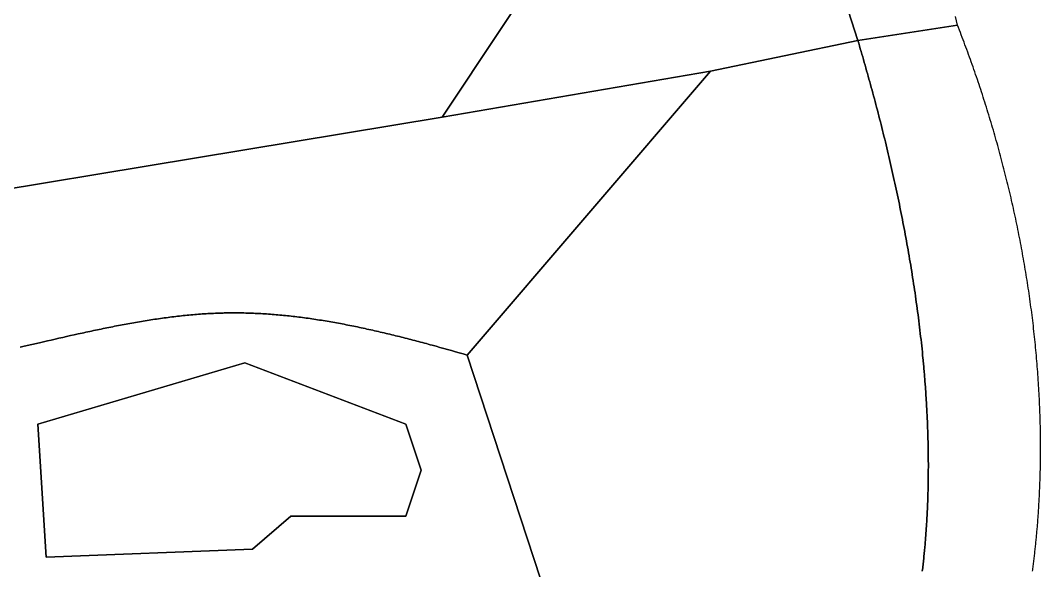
# Model space of a CAD drawing. Header units: millimetres. Extents: x -97041 to 275168, y -12500 to 263793.
# Drawn here: x 236055 to 275168, y 18718 to 39791 of the extents above; entities that cross this region are included whole.
import ezdxf

# ---------------------------------------------------------------- set-up
doc = ezdxf.new("R2010")
doc.units = ezdxf.units.MM
doc.layers.add('CLOSED_AREAS', color=7, linetype='Continuous')
doc.layers.add('REGION_HOLES', color=7, linetype='Continuous')

msp = doc.modelspace()

# ---------------------------------------------------------------- linework, layer by layer
at = {"layer": 'CLOSED_AREAS'}
for points in [[(265519.947, 47245.429), (259056.864, 46364.099), (252226.56, 36081.922), (262508.738, 37844.581), (268163.935, 39019.687)], [(246424.474, 20805.544), (250831.122, 20805.544), (251418.675, 22568.203), (250831.122, 24330.862), (244661.815, 26681.074), (236729.85, 24330.862), (237039.049, 19230.33), (244959.246, 19535.632)]]:
    msp.add_lwpolyline(points, close=True, dxfattribs=at)
for points in [[(265519.947, 47245.429), (268163.935, 39019.687), (271983.03, 39607.24), (271943.873, 39775.875), (271904.579, 39944.495)], [(223803.684, 31381.498), (252226.56, 36081.922), (259056.864, 46364.099)], [(274859.259, 18701.341), (274866.083, 18752.061), (274872.829, 18802.8), (274879.496, 18853.556), (274886.084, 18904.329), (274892.594, 18955.12), (274899.025, 19005.927), (274905.378, 19056.752), (274911.652, 19107.594), (274917.848, 19158.452), (274923.966, 19209.327), (274930.006, 19260.218), (274935.968, 19311.126), (274941.853, 19362.049), (274947.659, 19412.989), (274953.388, 19463.945), (274959.039, 19514.917), (274964.612, 19565.904), (274970.108, 19616.906), (274975.527, 19667.924), (274980.869, 19718.957), (274986.133, 19770.006), (274991.32, 19821.069), (274996.431, 19872.147), (275001.464, 19923.24), (275006.421, 19974.347), (275011.3, 20025.469), (275016.104, 20076.605), (275020.83, 20127.755), (275025.48, 20178.919), (275030.054, 20230.097), (275034.552, 20281.288), (275038.973, 20332.493), (275043.318, 20383.712), (275047.588, 20434.944), (275051.781, 20486.189), (275055.898, 20537.447), (275059.94, 20588.718), (275063.906, 20640.002), (275067.797, 20691.298), (275071.612, 20742.607), (275075.351, 20793.928), (275079.016, 20845.262), (275082.605, 20896.607), (275086.119, 20947.965), (275089.558, 20999.334), (275092.922, 21050.715), (275096.211, 21102.108), (275099.425, 21153.511), (275102.565, 21204.927), (275105.63, 21256.353), (275111.536, 21359.238), (275117.145, 21462.166), (275122.458, 21565.136), (275127.475, 21668.147), (275132.196, 21771.197), (275136.623, 21874.286), (275140.756, 21977.412), (275144.596, 22080.574), (275148.144, 22183.771), (275151.4, 22287.003), (275154.365, 22390.268), (275157.04, 22493.564), (275159.425, 22596.891), (275161.522, 22700.248), (275163.33, 22803.634), (275164.851, 22907.047), (275166.085, 23010.487), (275167.033, 23113.952), (275167.696, 23217.442), (275168.074, 23320.954), (275168.169, 23424.489), (275167.98, 23528.044), (275167.509, 23631.62), (275166.756, 23735.214), (275165.722, 23838.826), (275164.407, 23942.455), (275162.813, 24046.099), (275160.94, 24149.757), (275158.789, 24253.429), (275156.36, 24357.113), (275153.655, 24460.809), (275150.673, 24564.514), (275147.416, 24668.228), (275143.885, 24771.951), (275140.079, 24875.68), (275136, 24979.414), (275131.649, 25083.154), (275127.025, 25186.896), (275122.131, 25290.642), (275116.966, 25394.388), (275111.531, 25498.135), (275105.828, 25601.881), (275099.856, 25705.625), (275093.617, 25809.366), (275087.11, 25913.102), (275080.338, 26016.834), (275073.3, 26120.559), (275065.997, 26224.277), (275058.43, 26327.986), (275050.6, 26431.686), (275042.507, 26535.375), (275034.152, 26639.052), (275025.536, 26742.716), (275016.66, 26846.366), (275007.524, 26950.001), (274998.128, 27053.62), (274988.475, 27157.222), (274978.563, 27260.806), (274968.395, 27364.37), (274957.97, 27467.913), (274947.29, 27571.435), (274936.355, 27674.934), (274925.165, 27778.409), (274913.723, 27881.86), (274902.027, 27985.284), (274890.08, 28088.681), (274877.881, 28192.05), (274865.432, 28295.39), (274852.733, 28398.7), (274839.784, 28501.978), (274826.588, 28605.223), (274813.143, 28708.435), (274799.451, 28811.612), (274785.513, 28914.753), (274771.33, 29017.857), (274756.901, 29120.923), (274742.228, 29223.951), (274727.312, 29326.938), (274712.153, 29429.883), (274696.752, 29532.786), (274681.109, 29635.646), (274665.226, 29738.461), (274649.102, 29841.231), (274632.74, 29943.954), (274616.139, 30046.629), (274599.3, 30149.255), (274582.224, 30251.83), (274564.911, 30354.355), (274547.363, 30456.828), (274529.579, 30559.247), (274511.562, 30661.612), (274493.311, 30763.921), (274474.826, 30866.174), (274456.11, 30968.369), (274437.162, 31070.505), (274417.984, 31172.582), (274398.575, 31274.597), (274378.937, 31376.55), (274359.071, 31478.44), (274338.976, 31580.266), (274318.654, 31682.027), (274298.106, 31783.721), (274277.332, 31885.348), (274256.333, 31986.906), (274235.109, 32088.394), (274213.662, 32189.812), (274191.992, 32291.157), (274170.099, 32392.43), (274147.985, 32493.628), (274125.65, 32594.752), (274103.095, 32695.799), (274080.32, 32796.769), (274057.327, 32897.66), (274034.116, 32998.472), (274010.687, 33099.203), (273987.042, 33199.852), (273963.181, 33300.419), (273939.104, 33400.901), (273914.814, 33501.299), (273890.309, 33601.611), (273865.591, 33701.835), (273840.661, 33801.971), (273815.52, 33902.018), (273790.167, 34001.974), (273764.604, 34101.839), (273738.832, 34201.611), (273712.851, 34301.289), (273686.661, 34400.872), (273660.265, 34500.36), (273633.661, 34599.75), (273606.852, 34699.042), (273579.837, 34798.235), (273552.618, 34897.328), (273525.195, 34996.319), (273497.569, 35095.208), (273469.74, 35193.994), (273441.71, 35292.674), (273413.479, 35391.249), (273385.047, 35489.717), (273356.415, 35588.077), (273327.585, 35686.328), (273298.557, 35784.469), (273269.331, 35882.498), (273239.908, 35980.416), (273210.289, 36078.22), (273180.475, 36175.909), (273150.467, 36273.483), (273120.264, 36370.94), (273089.868, 36468.279), (273059.279, 36565.499), (273028.499, 36662.6), (272997.528, 36759.579), (272966.366, 36856.436), (272935.014, 36953.17), (272903.474, 37049.779), (272871.745, 37146.263), (272839.829, 37242.621), (272807.725, 37338.851), (272775.436, 37434.952), (272742.961, 37530.924), (272710.302, 37626.764), (272677.458, 37722.473), (272644.431, 37818.048), (272611.221, 37913.489), (272577.83, 38008.795), (272544.257, 38103.965), (272510.504, 38198.997), (272476.571, 38293.89), (272442.459, 38388.644), (272408.169, 38483.257), (272373.701, 38577.729), (272339.056, 38672.057), (272304.235, 38766.242), (272269.238, 38860.281), (272234.066, 38954.174), (272198.721, 39047.92), (272163.202, 39141.517), (272127.51, 39234.965), (272091.646, 39328.262), (272055.611, 39421.408), (272019.405, 39514.401), (271983.03, 39607.24), (268163.935, 39019.687), (268194.802, 38916.056), (268225.603, 38812.154), (268256.335, 38707.985), (268286.996, 38603.549), (268317.585, 38498.85), (268348.099, 38393.89), (268378.536, 38288.671), (268408.894, 38183.194), (268439.17, 38077.464), (268469.363, 37971.481), (268499.47, 37865.248), (268529.489, 37758.768), (268559.418, 37652.042), (268589.254, 37545.073), (268618.996, 37437.863), (268648.641, 37330.415), (268678.187, 37222.73), (268707.632, 37114.811), (268736.974, 37006.66), (268766.21, 36898.28), (268795.339, 36789.673), (268824.357, 36680.84), (268853.264, 36571.785), (268882.057, 36462.509), (268910.733, 36353.015), (268939.291, 36243.306), (268967.727, 36133.382), (268996.041, 36023.248), (269024.23, 35912.904), (269052.292, 35802.353), (269080.224, 35691.598), (269108.024, 35580.64), (269135.69, 35469.482), (269163.221, 35358.127), (269190.613, 35246.576), (269217.864, 35134.832), (269244.974, 35022.897), (269271.938, 34910.773), (269298.755, 34798.463), (269325.424, 34685.969), (269351.94, 34573.293), (269378.304, 34460.437), (269404.511, 34347.404), (269430.561, 34234.196), (269456.451, 34120.815), (269482.178, 34007.263), (269507.741, 33893.543), (269533.137, 33779.657), (269558.365, 33665.608), (269583.422, 33551.397), (269608.305, 33437.027), (269633.013, 33322.5), (269657.543, 33207.818), (269681.894, 33092.984), (269706.063, 32978), (269730.047, 32862.867), (269753.846, 32747.59), (269777.456, 32632.169), (269800.875, 32516.607), (269824.101, 32400.906), (269847.133, 32285.069), (269869.967, 32169.097), (269892.601, 32052.994), (269915.035, 31936.761), (269937.264, 31820.4), (269959.287, 31703.915), (269981.103, 31587.306), (270002.708, 31470.577), (270024.1, 31353.729), (270045.278, 31236.766), (270066.239, 31119.688), (270086.981, 31002.499), (270107.502, 30885.201), (270127.799, 30767.796), (270147.871, 30650.286), (270167.714, 30532.674), (270187.328, 30414.961), (270206.71, 30297.15), (270225.857, 30179.244), (270244.768, 30061.245), (270263.44, 29943.154), (270281.871, 29824.974), (270300.06, 29706.708), (270318.002, 29588.358), (270335.698, 29469.925), (270353.144, 29351.413), (270370.338, 29232.824), (270387.278, 29114.159), (270403.961, 28995.421), (270420.387, 28876.612), (270436.552, 28757.735), (270452.454, 28638.792), (270468.091, 28519.785), (270483.461, 28400.716), (270498.562, 28281.588), (270513.391, 28162.403), (270527.946, 28043.163), (270542.226, 27923.871), (270556.228, 27804.528), (270569.949, 27685.137), (270583.389, 27565.701), (270596.543, 27446.221), (270609.411, 27326.7), (270621.99, 27207.139), (270634.277, 27087.543), (270646.272, 26967.912), (270657.971, 26848.248), (270663.708, 26788.405), (270669.372, 26728.555), (270674.96, 26668.698), (270680.473, 26608.835), (270685.91, 26548.965), (270691.272, 26489.089), (270696.558, 26429.207), (270701.767, 26369.32), (270706.9, 26309.427), (270711.956, 26249.53), (270716.934, 26189.628), (270721.836, 26129.722), (270726.659, 26069.811), (270731.405, 26009.897), (270736.072, 25949.98), (270740.661, 25890.059), (270745.171, 25830.135), (270749.602, 25770.209), (270753.954, 25710.28), (270758.226, 25650.349), (270762.418, 25590.416), (270766.53, 25530.482), (270770.561, 25470.547), (270774.512, 25410.611), (270778.382, 25350.674), (270782.17, 25290.736), (270785.878, 25230.799), (270789.503, 25170.862), (270793.046, 25110.925), (270796.507, 25050.989), (270799.885, 24991.054), (270803.181, 24931.12), (270806.393, 24871.188), (270809.522, 24811.258), (270812.567, 24751.33), (270815.528, 24691.405), (270818.405, 24631.482), (270821.197, 24571.563), (270823.904, 24511.646), (270826.527, 24451.734), (270829.064, 24391.825), (270831.516, 24331.92), (270833.881, 24272.02), (270836.161, 24212.124), (270838.354, 24152.234), (270840.46, 24092.349), (270842.479, 24032.469), (270844.411, 23972.595), (270846.256, 23912.728), (270848.012, 23852.867), (270849.681, 23793.012), (270851.261, 23733.165), (270852.753, 23673.325), (270854.156, 23613.492), (270855.469, 23553.667), (270856.694, 23493.851), (270857.828, 23434.043), (270858.873, 23374.243), (270859.827, 23314.453), (270860.691, 23254.671), (270861.463, 23194.9), (270862.145, 23135.138), (270862.736, 23075.386), (270863.234, 23015.645), (270863.641, 22955.915), (270863.956, 22896.195), (270864.178, 22836.487), (270864.308, 22776.79), (270864.345, 22717.105), (270864.288, 22657.432), (270864.138, 22597.771), (270863.894, 22538.124), (270863.556, 22478.489), (270863.123, 22418.867), (270862.596, 22359.259), (270861.974, 22299.665), (270861.257, 22240.085), (270860.444, 22180.519), (270859.536, 22120.968), (270858.532, 22061.432), (270857.431, 22001.911), (270856.234, 21942.405), (270854.94, 21882.916), (270853.549, 21823.442), (270852.061, 21763.985), (270850.475, 21704.544), (270848.791, 21645.121), (270847.009, 21585.714), (270845.128, 21526.325), (270843.149, 21466.954), (270841.071, 21407.601), (270838.893, 21348.266), (270836.616, 21288.95), (270834.239, 21229.653), (270831.762, 21170.375), (270829.185, 21111.117), (270826.507, 21051.878), (270823.728, 20992.659), (270820.848, 20933.461), (270817.867, 20874.283), (270814.783, 20815.127), (270811.598, 20755.991), (270808.311, 20696.877), (270804.921, 20637.784), (270801.428, 20578.714), (270797.832, 20519.666), (270794.132, 20460.64), (270790.329, 20401.638), (270786.422, 20342.658), (270782.411, 20283.703), (270778.296, 20224.77), (270774.076, 20165.862), (270769.75, 20106.978), (270765.32, 20048.119), (270760.784, 19989.285), (270756.142, 19930.475), (270751.394, 19871.691), (270746.539, 19812.933), (270741.578, 19754.201), (270736.51, 19695.495), (270731.335, 19636.816), (270726.053, 19578.164), (270720.662, 19519.539), (270715.164, 19460.941), (270709.557, 19402.371), (270703.842, 19343.829), (270698.018, 19285.315), (270692.085, 19226.83), (270686.043, 19168.373), (270679.891, 19109.946), (270673.629, 19051.548), (270667.256, 18993.18), (270660.774, 18934.842), (270654.18, 18876.534), (270647.476, 18818.256), (270640.66, 18760.01), (270633.733, 18701.794)], [(270633.733, 18701.794), (270640.66, 18760.01), (270647.476, 18818.256), (270654.18, 18876.534), (270660.774, 18934.842), (270667.256, 18993.18), (270673.629, 19051.548), (270679.891, 19109.946), (270686.043, 19168.373), (270692.085, 19226.83), (270698.018, 19285.315), (270703.842, 19343.829), (270709.557, 19402.371), (270715.164, 19460.941), (270720.662, 19519.539), (270726.053, 19578.164), (270731.335, 19636.816), (270736.51, 19695.495), (270741.578, 19754.201), (270746.539, 19812.933), (270751.394, 19871.691), (270756.142, 19930.475), (270760.784, 19989.285), (270765.32, 20048.119), (270769.75, 20106.978), (270774.076, 20165.862), (270778.296, 20224.77), (270782.411, 20283.703), (270786.422, 20342.658), (270790.329, 20401.638), (270794.132, 20460.64), (270797.832, 20519.666), (270801.428, 20578.714), (270804.921, 20637.784), (270808.311, 20696.877), (270811.598, 20755.991), (270814.783, 20815.127), (270817.867, 20874.283), (270820.848, 20933.461), (270823.728, 20992.659), (270826.507, 21051.878), (270829.185, 21111.117), (270831.762, 21170.375), (270834.239, 21229.653), (270836.616, 21288.95), (270838.893, 21348.266), (270841.071, 21407.601), (270843.149, 21466.954), (270845.128, 21526.325), (270847.009, 21585.714), (270848.791, 21645.121), (270850.475, 21704.544), (270852.061, 21763.985), (270853.549, 21823.442), (270854.94, 21882.916), (270856.234, 21942.405), (270857.431, 22001.911), (270858.532, 22061.432), (270859.536, 22120.968), (270860.444, 22180.519), (270861.257, 22240.085), (270861.974, 22299.665), (270862.596, 22359.259), (270863.123, 22418.867), (270863.556, 22478.489), (270863.894, 22538.124), (270864.138, 22597.771), (270864.288, 22657.432), (270864.345, 22717.105), (270864.308, 22776.79), (270864.178, 22836.487), (270863.956, 22896.195), (270863.641, 22955.915), (270863.234, 23015.645), (270862.736, 23075.386), (270862.145, 23135.138), (270861.463, 23194.9), (270860.691, 23254.671), (270859.827, 23314.453), (270858.873, 23374.243), (270857.828, 23434.043), (270856.694, 23493.851), (270855.469, 23553.667), (270854.156, 23613.492), (270852.753, 23673.325), (270851.261, 23733.165), (270849.681, 23793.012), (270848.012, 23852.867), (270846.256, 23912.728), (270844.411, 23972.595), (270842.479, 24032.469), (270840.46, 24092.349), (270838.354, 24152.234), (270836.161, 24212.124), (270833.881, 24272.02), (270831.516, 24331.92), (270829.064, 24391.825), (270826.527, 24451.734), (270823.904, 24511.646), (270821.197, 24571.563), (270818.405, 24631.482), (270815.528, 24691.405), (270812.567, 24751.33), (270809.522, 24811.258), (270806.393, 24871.188), (270803.181, 24931.12), (270799.885, 24991.054), (270796.507, 25050.989), (270793.046, 25110.925), (270789.503, 25170.862), (270785.878, 25230.799), (270782.17, 25290.736), (270778.382, 25350.674), (270774.512, 25410.611), (270770.561, 25470.547), (270766.53, 25530.482), (270762.418, 25590.416), (270758.226, 25650.349), (270753.954, 25710.28), (270749.602, 25770.209), (270745.171, 25830.135), (270740.661, 25890.059), (270736.072, 25949.98), (270731.405, 26009.897), (270726.659, 26069.811), (270721.836, 26129.722), (270716.934, 26189.628), (270711.956, 26249.53), (270706.9, 26309.427), (270701.767, 26369.32), (270696.558, 26429.207), (270691.272, 26489.089), (270685.91, 26548.965), (270680.473, 26608.835), (270674.96, 26668.698), (270669.372, 26728.555), (270663.708, 26788.405), (270657.971, 26848.248), (270646.272, 26967.912), (270634.277, 27087.543), (270621.99, 27207.139), (270609.411, 27326.7), (270596.543, 27446.221), (270583.389, 27565.701), (270569.949, 27685.137), (270556.228, 27804.528), (270542.226, 27923.871), (270527.946, 28043.163), (270513.391, 28162.403), (270498.562, 28281.588), (270483.461, 28400.716), (270468.091, 28519.785), (270452.454, 28638.792), (270436.552, 28757.735), (270420.387, 28876.612), (270403.961, 28995.421), (270387.278, 29114.159), (270370.338, 29232.824), (270353.144, 29351.413), (270335.698, 29469.925), (270318.002, 29588.358), (270300.06, 29706.708), (270281.871, 29824.974), (270263.44, 29943.154), (270244.768, 30061.245), (270225.857, 30179.244), (270206.71, 30297.15), (270187.328, 30414.961), (270167.714, 30532.674), (270147.871, 30650.286), (270127.799, 30767.796), (270107.502, 30885.201), (270086.981, 31002.499), (270066.239, 31119.688), (270045.278, 31236.766), (270024.1, 31353.729), (270002.708, 31470.577), (269981.103, 31587.306), (269959.287, 31703.915), (269937.264, 31820.4), (269915.035, 31936.761), (269892.601, 32052.994), (269869.967, 32169.097), (269847.133, 32285.069), (269824.101, 32400.906), (269800.875, 32516.607), (269777.456, 32632.169), (269753.846, 32747.59), (269730.047, 32862.867), (269706.063, 32978), (269681.894, 33092.984), (269657.543, 33207.818), (269633.013, 33322.5), (269608.305, 33437.027), (269583.422, 33551.397), (269558.365, 33665.608), (269533.137, 33779.657), (269507.741, 33893.543), (269482.178, 34007.263), (269456.451, 34120.815), (269430.561, 34234.196), (269404.511, 34347.404), (269378.304, 34460.437), (269351.94, 34573.293), (269325.424, 34685.969), (269298.755, 34798.463), (269271.938, 34910.773), (269244.974, 35022.897), (269217.864, 35134.832), (269190.613, 35246.576), (269163.221, 35358.127), (269135.69, 35469.482), (269108.024, 35580.64), (269080.224, 35691.598), (269052.292, 35802.353), (269024.23, 35912.904), (268996.041, 36023.248), (268967.727, 36133.382), (268939.291, 36243.306), (268910.733, 36353.015), (268882.057, 36462.509), (268853.264, 36571.785), (268824.357, 36680.84), (268795.339, 36789.673), (268766.21, 36898.28), (268736.974, 37006.66), (268707.632, 37114.811), (268678.187, 37222.73), (268648.641, 37330.415), (268618.996, 37437.863), (268589.254, 37545.073), (268559.418, 37652.042), (268529.489, 37758.768), (268499.47, 37865.248), (268469.363, 37971.481), (268439.17, 38077.464), (268408.894, 38183.194), (268378.536, 38288.671), (268348.099, 38393.89), (268317.585, 38498.85), (268286.996, 38603.549), (268256.335, 38707.985), (268225.603, 38812.154), (268194.802, 38916.056), (268163.935, 39019.687), (262508.738, 37844.581), (253181.334, 26974.85), (259056.864, 9054.484)], [(236052.031, 27275.64), (236200.345, 27309.679), (236496.77, 27377.937), (236792.929, 27446.267), (237088.824, 27514.467), (237236.673, 27548.456), (237384.457, 27582.336), (237532.176, 27616.084), (237679.831, 27649.673), (237827.422, 27683.078), (237974.949, 27716.275), (238122.412, 27749.237), (238269.812, 27781.941), (238417.15, 27814.36), (238490.795, 27830.455), (238564.425, 27846.47), (238638.039, 27862.401), (238711.637, 27878.245), (238785.22, 27893.999), (238858.788, 27909.66), (238932.34, 27925.225), (239005.877, 27940.69), (239079.398, 27956.053), (239152.904, 27971.31), (239226.395, 27986.458), (239299.871, 28001.494), (239373.331, 28016.416), (239446.777, 28031.218), (239520.207, 28045.9), (239593.622, 28060.456), (239667.022, 28074.885), (239740.408, 28089.183), (239813.778, 28103.347), (239887.133, 28117.374), (239960.474, 28131.261), (240033.799, 28145.004), (240107.11, 28158.6), (240180.407, 28172.047), (240253.688, 28185.34), (240326.955, 28198.478), (240400.207, 28211.456), (240473.445, 28224.272), (240546.668, 28236.922), (240619.876, 28249.404), (240693.07, 28261.714), (240766.25, 28273.849), (240839.415, 28285.806), (240912.566, 28297.581), (240985.703, 28309.172), (241058.825, 28320.576), (241131.933, 28331.789), (241205.027, 28342.808), (241278.107, 28353.63), (241351.172, 28364.252), (241424.224, 28374.67), (241497.261, 28384.882), (241570.285, 28394.885), (241643.294, 28404.674), (241716.29, 28414.248), (241789.272, 28423.603), (241862.239, 28432.735), (241935.193, 28441.642), (242008.134, 28450.321), (242081.06, 28458.768), (242153.973, 28466.98), (242226.872, 28474.954), (242299.758, 28482.688), (242372.63, 28490.177), (242445.489, 28497.418), (242518.334, 28504.409), (242591.165, 28511.147), (242663.983, 28517.627), (242736.788, 28523.848), (242809.58, 28529.805), (242882.358, 28535.496), (242955.123, 28540.918), (243027.874, 28546.067), (243100.613, 28550.94), (243173.338, 28555.535), (243246.05, 28559.847), (243318.75, 28563.875), (243391.436, 28567.614), (243464.109, 28571.061), (243536.769, 28574.214), (243609.416, 28577.069), (243645.735, 28578.384), (243682.051, 28579.624), (243718.363, 28580.787), (243754.673, 28581.874), (243790.979, 28582.884), (243827.281, 28583.817), (243863.581, 28584.672), (243899.878, 28585.45), (243936.171, 28586.151), (243972.461, 28586.776), (244008.749, 28587.323), (244045.033, 28587.794), (244081.315, 28588.19), (244117.594, 28588.509), (244153.871, 28588.753), (244190.144, 28588.921), (244262.684, 28589.033), (244335.213, 28588.847), (244407.733, 28588.364), (244480.245, 28587.588), (244552.747, 28586.519), (244625.242, 28585.159), (244697.729, 28583.512), (244770.209, 28581.579), (244842.683, 28579.361), (244915.15, 28576.861), (244987.612, 28574.081), (245060.068, 28571.023), (245132.52, 28567.689), (245204.968, 28564.081), (245277.411, 28560.201), (245349.852, 28556.05), (245422.29, 28551.632), (245494.725, 28546.948), (245567.159, 28541.999), (245639.591, 28536.789), (245712.022, 28531.319), (245784.453, 28525.591), (245856.883, 28519.606), (245929.315, 28513.368), (246001.747, 28506.878), (246074.181, 28500.139), (246146.616, 28493.151), (246219.054, 28485.917), (246291.495, 28478.44), (246363.939, 28470.721), (246436.387, 28462.762), (246508.84, 28454.565), (246581.297, 28446.132), (246653.759, 28437.466), (246726.227, 28428.568), (246798.701, 28419.44), (246871.182, 28410.085), (246943.67, 28400.504), (247016.165, 28390.699), (247088.669, 28380.672), (247161.181, 28370.426), (247233.702, 28359.962), (247306.233, 28349.283), (247378.774, 28338.39), (247451.325, 28327.285), (247523.887, 28315.971), (247596.46, 28304.449), (247669.045, 28292.722), (247741.643, 28280.791), (247814.253, 28268.659), (247886.877, 28256.327), (247959.514, 28243.798), (248032.166, 28231.073), (248104.832, 28218.155), (248177.513, 28205.045), (248250.21, 28191.746), (248322.924, 28178.26), (248395.653, 28164.588), (248468.4, 28150.733), (248541.165, 28136.697), (248613.947, 28122.481), (248686.748, 28108.088), (248759.568, 28093.519), (248832.407, 28078.778), (248905.266, 28063.865), (248978.145, 28048.782), (249051.046, 28033.533), (249123.967, 28018.118), (249196.911, 28002.54), (249269.877, 27986.801), (249342.865, 27970.903), (249415.877, 27954.848), (249488.912, 27938.637), (249561.972, 27922.273), (249635.056, 27905.759), (249708.165, 27889.095), (249781.3, 27872.284), (249854.461, 27855.328), (249927.648, 27838.229), (250000.862, 27820.989), (250074.104, 27803.609), (250147.374, 27786.093), (250220.672, 27768.442), (250293.999, 27750.658), (250367.356, 27732.743), (250440.742, 27714.699), (250514.159, 27696.528), (250587.606, 27678.232), (250661.085, 27659.814), (250734.595, 27641.274), (250808.138, 27622.616), (250881.713, 27603.84), (250955.321, 27584.95), (251028.963, 27565.947), (251102.64, 27546.834), (251176.35, 27527.611), (251250.096, 27508.282), (251323.877, 27488.848), (251397.694, 27469.311), (251471.548, 27449.674), (251545.439, 27429.938), (251619.367, 27410.105), (251693.333, 27390.177), (251767.337, 27370.157), (251841.38, 27350.046), (251989.584, 27309.561), (252137.95, 27268.737), (252286.48, 27227.591), (252435.179, 27186.139), (252584.05, 27144.396), (252733.098, 27102.38), (252882.325, 27060.107), (253031.736, 27017.591), (253181.334, 26974.85), (262508.738, 37844.581), (252226.56, 36081.922), (223803.684, 31381.498)], [(259056.864, 9054.484), (253181.334, 26974.85), (253031.736, 27017.591), (252882.325, 27060.107), (252733.098, 27102.38), (252584.05, 27144.396), (252435.179, 27186.139), (252286.48, 27227.591), (252137.95, 27268.737), (251989.584, 27309.561), (251841.38, 27350.046), (251767.337, 27370.157), (251693.333, 27390.177), (251619.367, 27410.105), (251545.439, 27429.938), (251471.548, 27449.674), (251397.694, 27469.311), (251323.877, 27488.848), (251250.096, 27508.282), (251176.35, 27527.611), (251102.64, 27546.834), (251028.963, 27565.947), (250955.321, 27584.95), (250881.713, 27603.84), (250808.138, 27622.616), (250734.595, 27641.274), (250661.085, 27659.814), (250587.606, 27678.232), (250514.159, 27696.528), (250440.742, 27714.699), (250367.356, 27732.743), (250293.999, 27750.658), (250220.672, 27768.442), (250147.374, 27786.093), (250074.104, 27803.609), (250000.862, 27820.989), (249927.648, 27838.229), (249854.461, 27855.328), (249781.3, 27872.284), (249708.165, 27889.095), (249635.056, 27905.759), (249561.972, 27922.273), (249488.912, 27938.637), (249415.877, 27954.848), (249342.865, 27970.903), (249269.877, 27986.801), (249196.911, 28002.54), (249123.967, 28018.118), (249051.046, 28033.533), (248978.145, 28048.782), (248905.266, 28063.865), (248832.407, 28078.778), (248759.568, 28093.519), (248686.748, 28108.088), (248613.947, 28122.481), (248541.165, 28136.697), (248468.4, 28150.733), (248395.653, 28164.588), (248322.924, 28178.26), (248250.21, 28191.746), (248177.513, 28205.045), (248104.832, 28218.155), (248032.166, 28231.073), (247959.514, 28243.798), (247886.877, 28256.327), (247814.253, 28268.659), (247741.643, 28280.791), (247669.045, 28292.722), (247596.46, 28304.449), (247523.887, 28315.971), (247451.325, 28327.285), (247378.774, 28338.39), (247306.233, 28349.283), (247233.702, 28359.962), (247161.181, 28370.426), (247088.669, 28380.672), (247016.165, 28390.699), (246943.67, 28400.504), (246871.182, 28410.085), (246798.701, 28419.44), (246726.227, 28428.568), (246653.759, 28437.466), (246581.297, 28446.132), (246508.84, 28454.565), (246436.387, 28462.762), (246363.939, 28470.721), (246291.495, 28478.44), (246219.054, 28485.917), (246146.616, 28493.151), (246074.181, 28500.139), (246001.747, 28506.878), (245929.315, 28513.368), (245856.883, 28519.606), (245784.453, 28525.591), (245712.022, 28531.319), (245639.591, 28536.789), (245567.159, 28541.999), (245494.725, 28546.948), (245422.29, 28551.632), (245349.852, 28556.05), (245277.411, 28560.201), (245204.968, 28564.081), (245132.52, 28567.689), (245060.068, 28571.023), (244987.612, 28574.081), (244915.15, 28576.861), (244842.683, 28579.361), (244770.209, 28581.579), (244697.729, 28583.512), (244625.242, 28585.159), (244552.747, 28586.519), (244480.245, 28587.588), (244407.733, 28588.364), (244335.213, 28588.847), (244262.684, 28589.033), (244190.144, 28588.921), (244153.871, 28588.753), (244117.594, 28588.509), (244081.315, 28588.19), (244045.033, 28587.794), (244008.749, 28587.323), (243972.461, 28586.776), (243936.171, 28586.151), (243899.878, 28585.45), (243863.581, 28584.672), (243827.281, 28583.817), (243790.979, 28582.884), (243754.673, 28581.874), (243718.363, 28580.787), (243682.051, 28579.624), (243645.735, 28578.384), (243609.416, 28577.069), (243536.769, 28574.214), (243464.109, 28571.061), (243391.436, 28567.614), (243318.75, 28563.875), (243246.05, 28559.847), (243173.338, 28555.535), (243100.613, 28550.94), (243027.874, 28546.067), (242955.123, 28540.918), (242882.358, 28535.496), (242809.58, 28529.805), (242736.788, 28523.848), (242663.983, 28517.627), (242591.165, 28511.147), (242518.334, 28504.409), (242445.489, 28497.418), (242372.63, 28490.177), (242299.758, 28482.688), (242226.872, 28474.954), (242153.973, 28466.98), (242081.06, 28458.768), (242008.134, 28450.321), (241935.193, 28441.642), (241862.239, 28432.735), (241789.272, 28423.603), (241716.29, 28414.248), (241643.294, 28404.674), (241570.285, 28394.885), (241497.261, 28384.882), (241424.224, 28374.67), (241351.172, 28364.252), (241278.107, 28353.63), (241205.027, 28342.808), (241131.933, 28331.789), (241058.825, 28320.576), (240985.703, 28309.172), (240912.566, 28297.581), (240839.415, 28285.806), (240766.25, 28273.849), (240693.07, 28261.714), (240619.876, 28249.404), (240546.668, 28236.922), (240473.445, 28224.272), (240400.207, 28211.456), (240326.955, 28198.478), (240253.688, 28185.34), (240180.407, 28172.047), (240107.11, 28158.6), (240033.799, 28145.004), (239960.474, 28131.261), (239887.133, 28117.374), (239813.778, 28103.347), (239740.408, 28089.183), (239667.022, 28074.885), (239593.622, 28060.456), (239520.207, 28045.9), (239446.777, 28031.218), (239373.331, 28016.416), (239299.871, 28001.494), (239226.395, 27986.458), (239152.904, 27971.31), (239079.398, 27956.053), (239005.877, 27940.69), (238932.34, 27925.225), (238858.788, 27909.66), (238785.22, 27893.999), (238711.637, 27878.245), (238638.039, 27862.401), (238564.425, 27846.47), (238490.795, 27830.455), (238417.15, 27814.36), (238269.812, 27781.941), (238122.412, 27749.237), (237974.949, 27716.275), (237827.422, 27683.078), (237679.831, 27649.673), (237532.176, 27616.084), (237384.457, 27582.336), (237236.673, 27548.456), (237088.824, 27514.467), (236792.929, 27446.267), (236496.77, 27377.937), (236200.345, 27309.679), (236052.031, 27275.64)]]:
    msp.add_lwpolyline(points, dxfattribs=at)
at = {"layer": 'REGION_HOLES'}
msp.add_lwpolyline([(244959.246, 19535.632), (237039.049, 19230.33), (236729.85, 24330.862), (244661.815, 26681.074), (250831.122, 24330.862), (251418.675, 22568.203), (250831.122, 20805.544), (246424.474, 20805.544)], close=True, dxfattribs=at)

doc.saveas('drawing.dxf')
